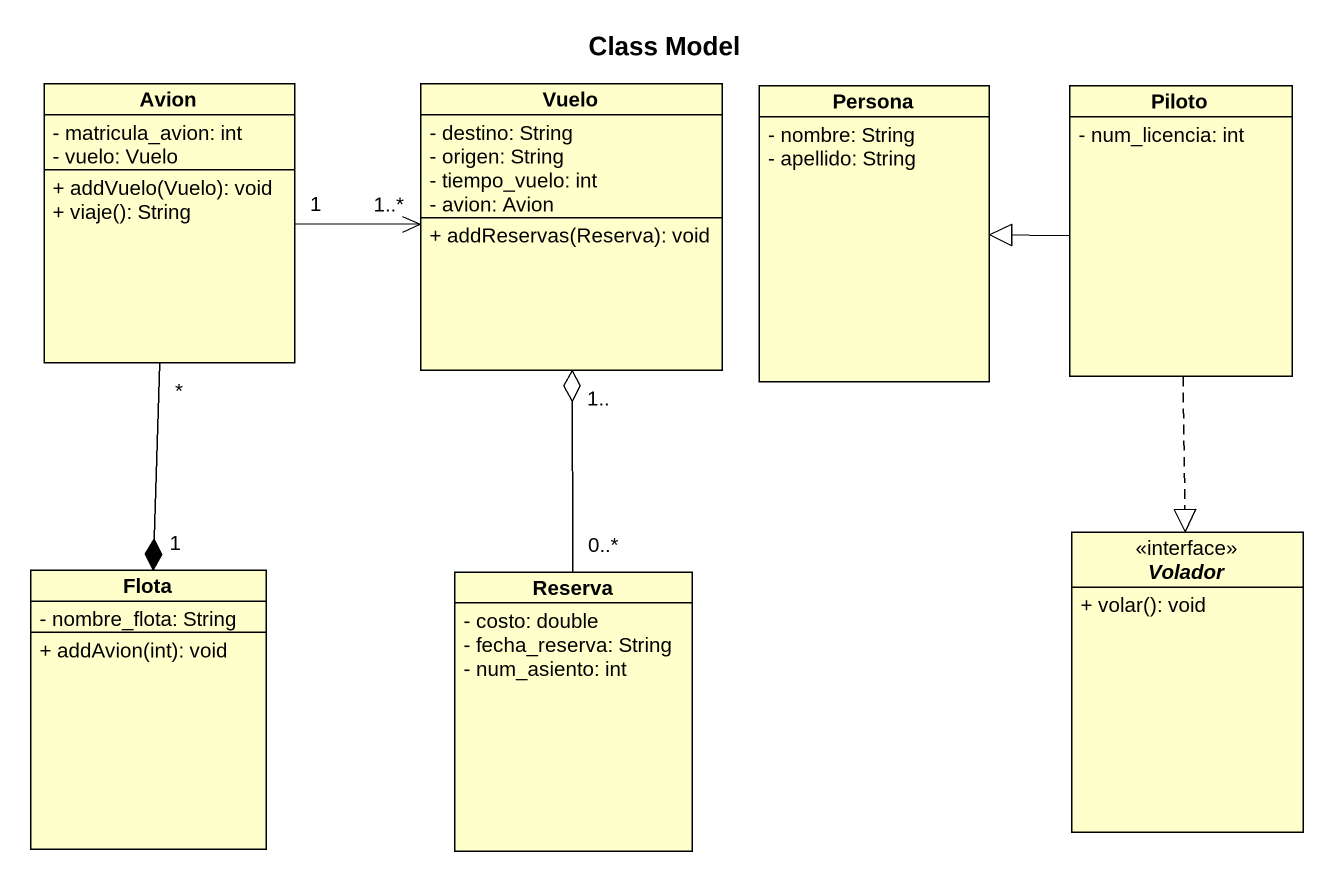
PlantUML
@startuml
title Class Model
hide circle
hide empty members
skinparam classAttributeIconSize 0
class Avion {
  - matricula_avion: int
  - vuelo: Vuelo
  + addVuelo(Vuelo): void
  + viaje(): String
}
class Vuelo {
  - destino: String
  - origen: String
  - tiempo_vuelo: int
  - avion: Avion
  + addReservas(Reserva): void
}
class Persona {
  - nombre: String
  - apellido: String
}
class Piloto {
  - num_licencia: int
}
interface Volador <<interface>> {
  + volar(): void
}
class Flota {
  - nombre_flota: String
  + addAvion(int): void
}
class Reserva {
  - costo: double
  - fecha_reserva: String
  - num_asiento: int
}
Avion "1" -right-> "1..*" Vuelo
Avion "*" --* "1" Flota
Piloto -left-|> Persona
Piloto ..|> Volador
Reserva "0..*" -up-o "1.." Vuelo
@enduml
